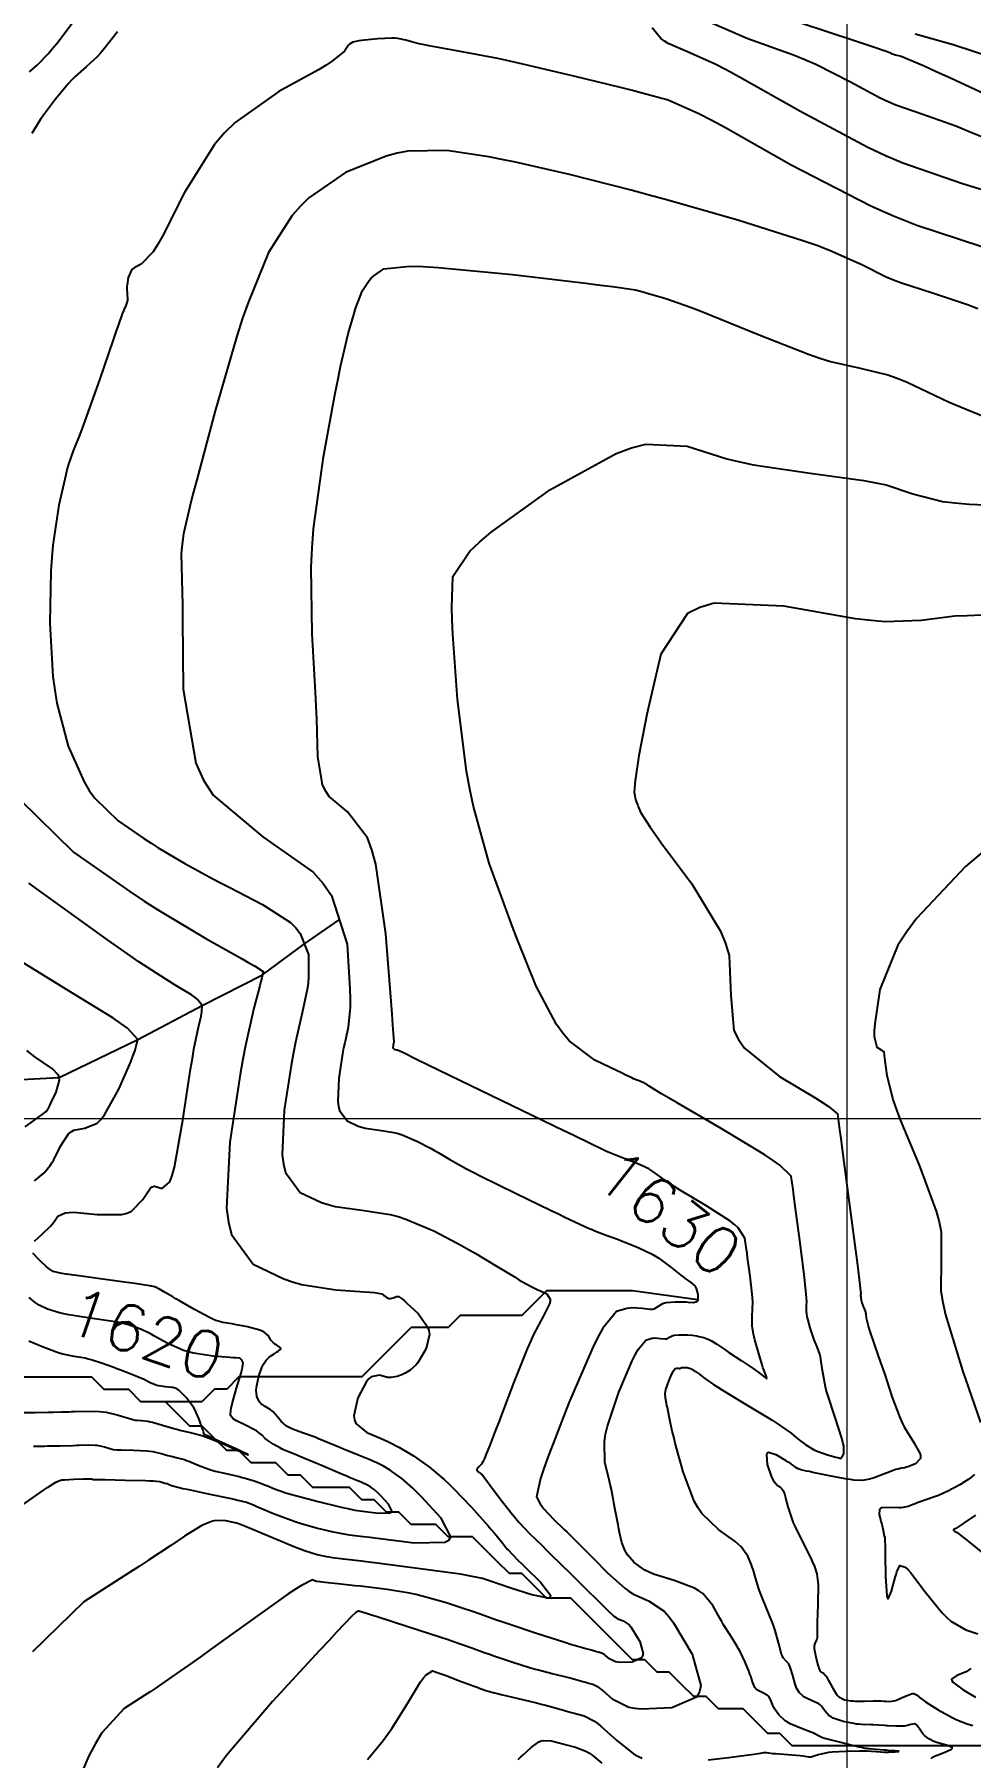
# Model space of a CAD drawing. Header units: metres. Extents: x 837117 to 838477, y 1189012 to 1191015.
# Drawn here: x 837610.4 to 837686.6, y 1190761.9 to 1190902 of the extents above; entities that cross this region are included whole.
import ezdxf

# ---------------------------------------------------------------- set-up
doc = ezdxf.new("R2010")
doc.units = ezdxf.units.M
doc.header["$LTSCALE"] = 0.3
doc.layers.add('COORD', color=7, linetype='Continuous', lineweight=20)
doc.layers.add('DRENAJE', color=5, linetype='Continuous', lineweight=25)
doc.layers.add('COTAS 10', color=1, linetype='Continuous')
doc.layers.add('COTAS INT', color=252, linetype='Continuous')
doc.styles.get("Standard").update_dxf_attribs({"font": 'simplex.shx'})

msp = doc.modelspace()

# ---------------------------------------------------------------- linework, layer by layer
at = {"layer": 'COORD'}
for p, q in [((837676.514, 1189013.872), (837676.514, 1191013.872)), ((837476.514, 1190813.872), (838476.514, 1190813.872))]:
    msp.add_line(p, q, dxfattribs=at)
at = {"layer": 'COTAS 10'}
for points, elevation in [([(837672.659, 1190902.944), (837677.292, 1190901.435), (837678.18, 1190901.141), (837678.897, 1190900.9), (837680.06, 1190900.479), (837680.103, 1190900.424), (837680.114, 1190900.415), (837680.124, 1190900.408), (837680.155, 1190900.402), (837680.287, 1190900.378), (837680.361, 1190900.359), (837680.45, 1190900.336), (837680.909, 1190900.207), (837682.771, 1190899.421), (837683.745, 1190898.983), (837684.919, 1190898.449), (837690.814, 1190895.723)], 1620), ([(837665.206, 1190761.755), (837666.909, 1190761.951), (837667.309, 1190762.001), (837667.677, 1190762.049), (837668.75, 1190762.204), (837669.47, 1190762.312), (837669.616, 1190762.33), (837669.739, 1190762.343), (837669.992, 1190762.346), (837670.316, 1190762.303), (837670.483, 1190762.286), (837670.684, 1190762.268), (837671.69, 1190762.186), (837672.7, 1190762.102), (837672.903, 1190762.083), (837673.072, 1190762.065), (837673.408, 1190762.013), (837673.597, 1190762.014), (837673.675, 1190762.03), (837673.763, 1190762.052), (837674.172, 1190762.186), (837674.806, 1190762.337), (837675.036, 1190762.371), (837675.29, 1190762.4), (837676.403, 1190762.475), (837677.556, 1190762.501), (837677.836, 1190762.499), (837678.098, 1190762.494), (837678.899, 1190762.445), (837679.55, 1190762.393), (837679.717, 1190762.387), (837679.878, 1190762.384), (837680.414, 1190762.403), (837680.716, 1190762.441), (837680.73, 1190762.451), (837680.713, 1190762.46), (837680.403, 1190762.488), (837679.861, 1190762.521), (837679.698, 1190762.533), (837679.53, 1190762.546), (837678.877, 1190762.604), (837678.32, 1190762.657), (837678.213, 1190762.667), (837678.126, 1190762.675), (837677.979, 1190762.687), (837677.683, 1190762.755), (837677.502, 1190762.797), (837677.277, 1190762.851), (837676.105, 1190763.129), (837674.926, 1190763.427), (837674.697, 1190763.493), (837674.51, 1190763.551), (837674.187, 1190763.7), (837673.945, 1190763.854), (837673.81, 1190763.915), (837673.644, 1190763.984), (837672.8, 1190764.302), (837671.888, 1190764.698), (837671.68, 1190764.816), (837671.491, 1190764.938), (837670.968, 1190765.41), (837670.631, 1190765.885), (837670.559, 1190766.009), (837670.495, 1190766.129), (837670.344, 1190766.533), (837670.174, 1190766.874), (837670.099, 1190766.953), (837670.013, 1190767.027), (837669.6, 1190767.237), (837669.185, 1190767.461), (837669.096, 1190767.542), (837669.019, 1190767.632), (837668.838, 1190768.027), (837668.68, 1190768.557), (837668.617, 1190768.732), (837668.547, 1190768.92), (837668.224, 1190769.702), (837667.813, 1190770.558), (837667.687, 1190770.793), (837667.555, 1190771.026), (837667.032, 1190771.861), (837666.475, 1190772.739), (837666.32, 1190773.001), (837666.166, 1190773.27), (837665.609, 1190774.306), (837664.785, 1190775.279), (837664.463, 1190775.507), (837664.1, 1190775.717), (837662.45, 1190776.33), (837660.785, 1190776.857), (837660.414, 1190777.012), (837660.081, 1190777.173), (837659.2, 1190777.789), (837658.664, 1190778.433), (837658.547, 1190778.61), (837658.445, 1190778.788), (837658.193, 1190779.428), (837658.011, 1190780.245), (837657.953, 1190780.533), (837657.891, 1190780.849), (837657.641, 1190782.217), (837657.351, 1190783.726), (837657.264, 1190784.132), (837657.175, 1190784.532), (837656.829, 1190785.932), (837656.779, 1190787.638), (837656.876, 1190788.231), (837657.021, 1190788.877), (837657.945, 1190791.645), (837659.038, 1190794.185), (837659.289, 1190794.687), (837659.517, 1190795.102), (837660.157, 1190795.873), (837660.639, 1190796.017), (837660.768, 1190796.036), (837660.895, 1190796.047), (837661.34, 1190796.011), (837661.716, 1190795.968), (837661.8, 1190795.973), (837661.876, 1190795.987), (837662.079, 1190796.1), (837662.289, 1190796.231), (837662.369, 1190796.256), (837662.459, 1190796.276), (837662.865, 1190796.307), (837663.31, 1190796.3), (837663.425, 1190796.295), (837663.536, 1190796.29), (837663.907, 1190796.264), (837664.265, 1190796.214), (837664.368, 1190796.195), (837664.472, 1190796.173), (837664.86, 1190796.071), (837665.264, 1190795.918), (837665.378, 1190795.863), (837665.493, 1190795.803), (837665.916, 1190795.543), (837666.481, 1190795.16), (837666.686, 1190795.023), (837666.912, 1190794.872), (837667.903, 1190794.215), (837668.87, 1190793.562), (837669.081, 1190793.414), (837669.267, 1190793.28), (837669.733, 1190792.912), (837669.948, 1190792.755), (837669.976, 1190792.753), (837669.99, 1190792.769), (837669.927, 1190792.978), (837669.738, 1190793.466), (837669.672, 1190793.657), (837669.602, 1190793.873), (837669.299, 1190794.856), (837669.018, 1190795.885), (837668.96, 1190796.13), (837668.911, 1190796.357), (837668.809, 1190797.033), (837668.785, 1190797.572), (837668.786, 1190797.714), (837668.791, 1190797.852), (837668.833, 1190798.323), (837668.839, 1190799.016), (837668.821, 1190799.295), (837668.795, 1190799.612), (837668.627, 1190801.068), (837668.427, 1190802.576), (837668.381, 1190802.925), (837668.338, 1190803.244), (837668.213, 1190804.148), (837667.666, 1190804.989), (837667.356, 1190805.268), (837666.978, 1190805.567), (837665.042, 1190806.814), (837663.019, 1190808.012), (837662.585, 1190808.28), (837662.206, 1190808.52), (837661.298, 1190809.161), (837660.727, 1190809.584), (837660.561, 1190809.688), (837660.392, 1190809.787), (837659.756, 1190810.094), (837659.114, 1190810.352), (837658.941, 1190810.42), (837658.771, 1190810.486), (837658.174, 1190810.71), (837657.623, 1190810.92), (837657.483, 1190810.977), (837657.347, 1190811.033), (837656.897, 1190811.232), (837655.34, 1190811.982), (837654.505, 1190812.385), (837653.673, 1190812.788), (837653.495, 1190812.873), (837648.391, 1190815.344), (837643.355, 1190817.785), (837642.388, 1190818.254), (837641.607, 1190818.634), (837640.329, 1190819.261), (837640.255, 1190819.305), (837640.233, 1190819.317), (837640.21, 1190819.33), (837640.121, 1190819.377), (837640.026, 1190819.417), (837640, 1190819.425), (837639.974, 1190819.432), (837639.88, 1190819.447), (837639.791, 1190819.459), (837639.769, 1190819.465), (837639.747, 1190819.472), (837639.675, 1190819.505), (837639.627, 1190819.571), (837639.62, 1190819.599), (837639.616, 1190819.631), (837639.623, 1190819.778), (837639.647, 1190819.933), (837639.654, 1190819.97), (837639.66, 1190820.003), (837639.683, 1190820.101), (837639.591, 1190821.497), (837639.526, 1190822.349), (837639.443, 1190823.404), (837638.999, 1190828.895), (837638.185, 1190834.556), (837637.869, 1190835.717), (837637.514, 1190836.702), (837635.901, 1190838.795), (837634.394, 1190840.055), (837634.105, 1190840.516), (837633.871, 1190841.025), (837633.488, 1190843.269), (837633.403, 1190846.36), (837633.356, 1190847.404), (837633.3, 1190848.529), (837633.013, 1190853.269), (837632.941, 1190858.682), (837633.02, 1190860.231), (837633.142, 1190861.802), (837633.938, 1190867.656), (837634.901, 1190872.838), (837635.127, 1190873.984), (837635.336, 1190875.006), (837635.944, 1190877.656), (837636.426, 1190879.31), (837636.555, 1190879.704), (837636.683, 1190880.07), (837637.127, 1190881.161), (837637.652, 1190881.986), (837637.83, 1190882.185), (837638.023, 1190882.371), (837638.839, 1190882.934), (837640.997, 1190883.154), (837642.036, 1190883.124), (837643.266, 1190883.053), (837649.305, 1190882.468), (837655.272, 1190881.763), (837656.457, 1190881.617), (837657.44, 1190881.493), (837659.305, 1190881.22), (837660.016, 1190881.033), (837660.271, 1190880.962), (837660.553, 1190880.882), (837661.781, 1190880.525), (837663.79, 1190879.822), (837664.564, 1190879.524), (837665.432, 1190879.181), (837669.352, 1190877.571), (837673.371, 1190876), (837674.301, 1190875.682), (837675.153, 1190875.415), (837677.571, 1190874.874), (837679.838, 1190874.323), (837680.595, 1190874.05), (837681.407, 1190873.724), (837684.808, 1190872.111), (837688.632, 1190870.528)], 1630), ([(837610.439, 1190808.816), (837610.59, 1190808.934), (837610.736, 1190809.051), (837611.23, 1190809.471), (837611.719, 1190810.056), (837611.863, 1190810.277), (837612.009, 1190810.524), (837612.567, 1190811.628), (837613.22, 1190812.626), (837613.426, 1190812.805), (837613.644, 1190812.942), (837614.525, 1190813.087), (837615.529, 1190813.497), (837615.825, 1190813.801), (837616.129, 1190814.187), (837617.292, 1190816.27), (837618.268, 1190818.483), (837618.453, 1190818.952), (837618.603, 1190819.359), (837618.839, 1190820.307), (837618.003, 1190821.224), (837617.476, 1190821.612), (837616.823, 1190822.057), (837613.396, 1190824.146), (837609.361, 1190826.637)], 1620), ([(837610.365, 1190787.245), (837611.019, 1190787.256), (837611.245, 1190787.261), (837611.491, 1190787.266), (837612.539, 1190787.292), (837613.6, 1190787.319), (837613.854, 1190787.326), (837614.09, 1190787.332), (837614.799, 1190787.353), (837615.368, 1190787.339), (837615.516, 1190787.324), (837615.66, 1190787.304), (837616.146, 1190787.193), (837616.831, 1190786.981), (837617.131, 1190786.957), (837617.293, 1190786.95), (837617.49, 1190786.943), (837618.486, 1190786.917), (837619.574, 1190786.862), (837619.829, 1190786.837), (837620.063, 1190786.807), (837620.742, 1190786.662), (837621.279, 1190786.503), (837621.425, 1190786.464), (837621.569, 1190786.427), (837622.078, 1190786.312), (837622.64, 1190786.16), (837622.817, 1190786.099), (837623.004, 1190786.031), (837623.757, 1190785.72), (837624.615, 1190785.388), (837624.869, 1190785.306), (837625.129, 1190785.229), (837626.126, 1190784.99), (837627.095, 1190784.775), (837627.338, 1190784.713), (837627.57, 1190784.652), (837628.314, 1190784.422), (837628.977, 1190784.181), (837629.157, 1190784.113), (837629.336, 1190784.043), (837629.969, 1190783.785), (837630.89, 1190783.468), (837631.249, 1190783.361), (837631.655, 1190783.246), (837633.497, 1190782.765), (837635.258, 1190782.33), (837635.612, 1190782.245), (837635.908, 1190782.176), (837636.495, 1190782.053), (837636.917, 1190782.003), (837637.109, 1190781.979), (837637.335, 1190781.951), (837638.421, 1190781.814), (837639.334, 1190781.826), (837639.451, 1190781.892), (837639.509, 1190781.985), (837639.224, 1190782.547), (837638.637, 1190783.177), (837638.504, 1190783.312), (837638.384, 1190783.432), (837638.056, 1190783.724), (837637.824, 1190783.89), (837637.764, 1190783.93), (837637.706, 1190783.968), (837637.511, 1190784.082), (837637.291, 1190784.19), (837637.216, 1190784.224), (837637.135, 1190784.259), (837636.794, 1190784.401), (837636.123, 1190784.68), (837635.834, 1190784.802), (837635.5, 1190784.944), (837633.921, 1190785.617), (837632.348, 1190786.284), (837632.018, 1190786.421), (837631.733, 1190786.538), (837631.086, 1190786.789), (837630.693, 1190786.952), (837630.569, 1190787.013), (837630.439, 1190787.082), (837629.913, 1190787.388), (837629.42, 1190787.717), (837629.31, 1190787.8), (837629.212, 1190787.879), (837628.955, 1190788.136), (837628.636, 1190788.402), (837628.499, 1190788.487), (837628.34, 1190788.577), (837627.591, 1190788.945), (837626.866, 1190789.312), (837626.722, 1190789.402), (837626.604, 1190789.486), (837626.381, 1190789.748), (837626.42, 1190790.226), (837626.467, 1190790.446), (837626.528, 1190790.705), (837626.88, 1190791.96), (837627.235, 1190793.193), (837627.299, 1190793.439), (837627.348, 1190793.643), (837627.403, 1190794.033), (837627.354, 1190794.143), (837627.339, 1190794.171), (837627.322, 1190794.198), (837627.256, 1190794.283), (837627.195, 1190794.347), (837627.182, 1190794.359), (837627.17, 1190794.37), (837627.144, 1190794.39), (837626.801, 1190794.42), (837626.59, 1190794.436), (837626.33, 1190794.457), (837624.97, 1190794.561), (837623.371, 1190794.802), (837622.959, 1190794.909), (837622.56, 1190795.034), (837621.232, 1190795.628), (837620.158, 1190796.226), (837619.92, 1190796.354), (837619.708, 1190796.464), (837619.153, 1190796.723), (837618.754, 1190796.875), (837618.638, 1190796.918), (837618.521, 1190796.961), (837618.082, 1190797.12), (837617.33, 1190797.301), (837617.015, 1190797.358), (837616.654, 1190797.419), (837614.966, 1190797.663), (837613.223, 1190797.936), (837612.828, 1190798.014), (837612.47, 1190798.094), (837611.491, 1190798.391), (837610.818, 1190798.723), (837610.652, 1190798.824), (837610.496, 1190798.929), (837610.005, 1190799.343)], 1620), ([(837637.53, 1190761.779), (837638.806, 1190763.327), (837639.157, 1190763.811), (837639.507, 1190764.319), (837640.763, 1190766.351), (837641.836, 1190768.089), (837642.071, 1190768.411), (837642.279, 1190768.663), (837642.806, 1190769.001), (837643.359, 1190768.808), (837643.583, 1190768.726), (837643.837, 1190768.632), (837645.013, 1190768.19), (837646.191, 1190767.747), (837646.447, 1190767.652), (837646.673, 1190767.57), (837647.235, 1190767.371), (837647.845, 1190767.203), (837648.101, 1190767.138), (837648.394, 1190767.066), (837649.767, 1190766.743), (837651.261, 1190766.388), (837651.631, 1190766.295), (837651.981, 1190766.205), (837653.087, 1190765.9), (837653.999, 1190765.639), (837654.226, 1190765.576), (837654.443, 1190765.517), (837655.137, 1190765.337), (837655.92, 1190764.939), (837656.194, 1190764.742), (837656.492, 1190764.508), (837657.772, 1190763.349), (837659.148, 1190762.245), (837659.505, 1190762.046), (837659.853, 1190761.893)], 1630)]:
    msp.add_lwpolyline(points, dxfattribs=dict(at, elevation=elevation))
at = {"layer": 'COTAS INT'}
for points, elevation in [([(837610.048, 1190898.951), (837610.695, 1190899.527), (837611.557, 1190900.409), (837611.885, 1190900.802), (837612.252, 1190901.259), (837613.901, 1190903.448)], 1622), ([(837690.231, 1190888.526), (837685.891, 1190889.844), (837681.059, 1190891.522), (837679.644, 1190892.129), (837678.195, 1190892.799), (837672.684, 1190895.735), (837667.766, 1190898.522), (837666.691, 1190899.098), (837665.74, 1190899.589), (837663.34, 1190900.656), (837661.962, 1190901.254), (837661.655, 1190901.449), (837661.38, 1190901.657), (837660.656, 1190902.517)], 1624), ([(837664.958, 1190903.168), (837668.44, 1190901.657), (837672.162, 1190900.326), (837673.089, 1190899.945), (837673.971, 1190899.56), (837676.783, 1190898.124), (837679.206, 1190896.833), (837679.843, 1190896.539), (837680.466, 1190896.271), (837682.591, 1190895.533), (837685.359, 1190894.554), (837686.386, 1190894.135), (837687.527, 1190893.651)], 1622), ([(837617.189, 1190902.195), (837616.091, 1190900.789), (837615.81, 1190900.467), (837615.539, 1190900.173), (837614.642, 1190899.352), (837613.755, 1190898.564), (837613.49, 1190898.292), (837613.217, 1190897.995), (837612.159, 1190896.726), (837611.187, 1190895.433), (837610.967, 1190895.121), (837610.77, 1190894.828), (837610.236, 1190893.939)], 1624), ([(837689.191, 1190884.154), (837682.172, 1190886.469), (837680.292, 1190887.226), (837678.439, 1190888.033), (837671.977, 1190891.368), (837666.621, 1190894.404), (837665.466, 1190895.022), (837664.452, 1190895.544), (837661.977, 1190896.629), (837659.857, 1190897.21), (837659.069, 1190897.415), (837658.192, 1190897.639), (837654.298, 1190898.606), (837650.144, 1190899.581), (837649.104, 1190899.809), (837648.112, 1190900.02), (837644.928, 1190900.63), (837642.521, 1190901.066), (837642.02, 1190901.167), (837641.59, 1190901.259), (837640.63, 1190901.516), (837639.981, 1190901.654), (837639.747, 1190901.671), (837639.488, 1190901.678), (837638.357, 1190901.624), (837637.265, 1190901.514), (837637.032, 1190901.485), (837636.828, 1190901.457), (837636.341, 1190901.363), (837636.058, 1190901.196), (837635.983, 1190901.122), (837635.909, 1190901.036), (837635.652, 1190900.625), (837634.683, 1190899.826), (837634.16, 1190899.495), (837633.526, 1190899.116), (837630.315, 1190897.353), (837626.747, 1190894.831), (837625.888, 1190893.974), (837625.084, 1190893.048), (837622.647, 1190889.132), (837620.845, 1190885.582), (837620.442, 1190884.887), (837620.08, 1190884.318), (837619.119, 1190883.302), (837618.538, 1190883.015), (837618.415, 1190882.905), (837618.309, 1190882.782), (837618.063, 1190882.225), (837617.967, 1190881.626), (837617.954, 1190881.476), (837617.948, 1190881.332), (837617.976, 1190880.869), (837618.002, 1190880.472), (837617.995, 1190880.37), (837617.98, 1190880.271), (837617.873, 1190879.944), (837617.738, 1190879.658), (837617.705, 1190879.586), (837617.675, 1190879.516), (837617.585, 1190879.289), (837617.253, 1190878.338), (837617.07, 1190877.812), (837616.848, 1190877.172), (837615.717, 1190873.911), (837614.545, 1190870.589), (837614.297, 1190869.91), (837614.082, 1190869.335), (837613.582, 1190868.132), (837613.233, 1190867.139), (837613.113, 1190866.698), (837612.983, 1190866.185), (837612.432, 1190863.732), (837611.943, 1190860.482), (837611.853, 1190859.466), (837611.783, 1190858.4), (837611.692, 1190854.13), (837611.941, 1190849.8), (837612.085, 1190848.696), (837612.261, 1190847.632), (837613.17, 1190844.13), (837614.476, 1190841.234), (837614.903, 1190840.551), (837615.359, 1190839.92), (837617.243, 1190838.074), (837619.332, 1190836.625), (837619.918, 1190836.245), (837620.506, 1190835.874), (837622.655, 1190834.612), (837624.944, 1190833.37), (837625.62, 1190833.012), (837626.315, 1190832.648), (837628.978, 1190831.282), (837631.246, 1190829.802), (837631.691, 1190829.366), (837632.057, 1190828.919), (837632.719, 1190827.209), (837632.732, 1190825.396), (837632.688, 1190824.884), (837632.623, 1190824.368), (837632.219, 1190822.465), (837631.667, 1190820.078), (837631.51, 1190819.256), (837631.349, 1190818.363), (837630.753, 1190814.557), (837630.578, 1190810.938), (837630.684, 1190810.163), (837630.857, 1190809.487), (837632.039, 1190807.865), (837633.793, 1190807.049), (837634.326, 1190806.881), (837634.88, 1190806.737), (837637.053, 1190806.427), (837639.363, 1190806.075), (837640.004, 1190805.906), (837640.645, 1190805.705), (837642.963, 1190804.721), (837645.159, 1190803.56), (837645.722, 1190803.248), (837646.267, 1190802.94), (837648.074, 1190801.863), (837649.519, 1190800.973), (837649.836, 1190800.783), (837650.117, 1190800.618), (837650.829, 1190800.227), (837651.313, 1190799.994), (837651.45, 1190799.929), (837651.589, 1190799.863), (837652.1, 1190799.621), (837652.375, 1190799.201), (837652.364, 1190799.022), (837652.317, 1190798.816), (837651.833, 1190797.846), (837651.02, 1190796.322), (837650.765, 1190795.765), (837650.498, 1190795.151), (837649.422, 1190792.45), (837648.414, 1190789.79), (837648.189, 1190789.202), (837647.988, 1190788.678), (837647.456, 1190787.322), (837647.141, 1190786.545), (837647.077, 1190786.387), (837647.023, 1190786.252), (837646.908, 1190785.971), (837646.825, 1190785.837), (837646.79, 1190785.796), (837646.751, 1190785.753), (837646.566, 1190785.584), (837646.426, 1190785.412), (837646.416, 1190785.367), (837646.417, 1190785.324), (837646.522, 1190785.178), (837646.685, 1190785.05), (837646.724, 1190785.017), (837646.759, 1190784.987), (837646.861, 1190784.887), (837647.132, 1190784.539), (837647.274, 1190784.352), (837647.445, 1190784.125), (837648.304, 1190782.976), (837649.308, 1190781.688), (837649.571, 1190781.373), (837649.827, 1190781.077), (837650.696, 1190780.157), (837651.712, 1190779.166), (837652.06, 1190778.825), (837652.438, 1190778.454), (837654.046, 1190776.874), (837655.597, 1190775.343), (837655.939, 1190775.003), (837656.244, 1190774.7), (837657.028, 1190773.91), (837657.55, 1190773.443), (837657.689, 1190773.343), (837657.825, 1190773.257), (837658.298, 1190773.054), (837658.784, 1190772.726), (837658.929, 1190772.561), (837659.079, 1190772.364), (837659.657, 1190771.386), (837659.931, 1190770.405), (837659.888, 1190770.207), (837659.794, 1190770.04), (837659.028, 1190769.703), (837658.075, 1190769.663), (837657.864, 1190769.685), (837657.675, 1190769.72), (837657.184, 1190769.963), (837656.879, 1190770.239), (837656.808, 1190770.295), (837656.743, 1190770.342), (837656.556, 1190770.436), (837656.391, 1190770.479), (837656.34, 1190770.493), (837656.285, 1190770.508), (837656.068, 1190770.571), (837655.805, 1190770.643), (837655.722, 1190770.665), (837655.634, 1190770.687), (837655.278, 1190770.771), (837654.429, 1190771.019), (837654.03, 1190771.144), (837653.56, 1190771.294), (837651.269, 1190772.036), (837648.938, 1190772.806), (837648.441, 1190772.973), (837648.009, 1190773.119), (837646.989, 1190773.478), (837646.141, 1190773.778), (837645.818, 1190773.887), (837645.457, 1190774.007), (837643.836, 1190774.534), (837641.973, 1190775.062), (837641.46, 1190775.183), (837640.948, 1190775.293), (837639.108, 1190775.597), (837637.38, 1190775.811), (837636.939, 1190775.864), (837636.513, 1190775.914), (837635.111, 1190776.07), (837634.056, 1190776.183), (837633.85, 1190776.206), (837633.682, 1190776.225), (837633.383, 1190776.263), (837633.297, 1190776.292), (837633.263, 1190776.305), (837633.224, 1190776.32), (837633.046, 1190776.394), (837632.146, 1190775.937), (837631.653, 1190775.617), (837631.054, 1190775.214), (837628.007, 1190773.062), (837624.754, 1190770.72), (837624.024, 1190770.198), (837623.368, 1190769.729), (837621.618, 1190768.492), (837620.253, 1190767.564), (837619.84, 1190767.291), (837619.413, 1190767.01), (837617.743, 1190765.94), (837615.92, 1190763.948), (837615.396, 1190763.087), (837614.863, 1190762.092), (837612.868, 1190757.382)], 1626), ([(837682.038, 1190902.031), (837682.545, 1190901.898), (837685.137, 1190901.171), (837688.527, 1190900.048)], 1618), ([(837687.136, 1190879.681), (837686.304, 1190880.011), (837683.463, 1190880.956), (837680.931, 1190881.763), (837680.293, 1190882.007), (837679.682, 1190882.26), (837677.708, 1190883.248), (837675.082, 1190884.438), (837674.062, 1190884.819), (837672.914, 1190885.221), (837667.708, 1190886.858), (837661.927, 1190888.516), (837660.416, 1190888.932), (837658.945, 1190889.33), (837653.957, 1190890.608), (837649.545, 1190891.609), (837648.436, 1190891.831), (837647.376, 1190892.029), (837643.957, 1190892.544), (837640.812, 1190892.489), (837639.925, 1190892.327), (837639.031, 1190892.101), (837635.743, 1190890.758), (837632.752, 1190888.692), (837632.045, 1190888.011), (837631.39, 1190887.282), (837629.464, 1190884.257), (837627.836, 1190880.258), (837627.37, 1190878.916), (837626.896, 1190877.472), (837625.128, 1190871.406), (837623.631, 1190865.778), (837623.328, 1190864.609), (837623.074, 1190863.61), (837622.56, 1190861.406), (837622.414, 1190860.331), (837622.391, 1190860.042), (837622.377, 1190859.758), (837622.39, 1190858.764), (837622.453, 1190856.641), (837622.47, 1190855.646), (837622.486, 1190854.473), (837622.544, 1190848.764), (837623.57, 1190842.749), (837624.197, 1190841.383), (837624.973, 1190840.148), (837629.013, 1190836.769), (837633.111, 1190833.893), (837633.923, 1190832.974), (837634.596, 1190832.003), (837635.859, 1190828.052), (837636.087, 1190824.4), (837636.107, 1190823.617), (837636.107, 1190822.932), (837635.951, 1190821.283), (837635.664, 1190820.041), (837635.582, 1190819.613), (837635.498, 1190819.148), (837635.188, 1190817.168), (837635.097, 1190815.284), (837635.152, 1190814.881), (837635.242, 1190814.529), (837635.857, 1190813.685), (837636.77, 1190813.261), (837637.047, 1190813.173), (837637.336, 1190813.098), (837638.466, 1190812.937), (837639.669, 1190812.754), (837640.002, 1190812.666), (837640.336, 1190812.561), (837641.542, 1190812.049), (837642.684, 1190811.445), (837642.978, 1190811.282), (837643.261, 1190811.122), (837644.201, 1190810.562), (837645.563, 1190809.803), (837646.112, 1190809.519), (837646.736, 1190809.201), (837649.61, 1190807.786), (837652.449, 1190806.412), (837653.051, 1190806.122), (837653.574, 1190805.871), (837654.794, 1190805.288), (837655.548, 1190804.954), (837655.776, 1190804.859), (837656.012, 1190804.764), (837656.935, 1190804.412), (837657.937, 1190804.035), (837658.223, 1190803.925), (837658.513, 1190803.811), (837659.591, 1190803.377), (837660.658, 1190802.862), (837660.941, 1190802.697), (837661.219, 1190802.523), (837662.177, 1190801.812), (837662.991, 1190801.149), (837663.177, 1190801.004), (837663.347, 1190800.877), (837663.82, 1190800.556), (837664.128, 1190800.279), (837664.193, 1190800.178), (837664.25, 1190800.066), (837664.384, 1190799.578), (837664.378, 1190799.138), (837664.346, 1190799.057), (837664.302, 1190798.993), (837664.032, 1190798.911), (837663.586, 1190798.938), (837663.429, 1190798.944), (837663.259, 1190798.948), (837662.528, 1190798.957), (837661.815, 1190798.902), (837661.657, 1190798.867), (837661.515, 1190798.823), (837661.146, 1190798.593), (837660.79, 1190798.394), (837660.657, 1190798.37), (837660.508, 1190798.36), (837659.847, 1190798.436), (837659.066, 1190798.499), (837658.843, 1190798.48), (837658.616, 1190798.446), (837657.768, 1190798.194), (837656.644, 1190796.839), (837656.242, 1190796.11), (837655.801, 1190795.227), (837653.881, 1190790.762), (837652.157, 1190786.268), (837651.839, 1190785.367), (837651.591, 1190784.616), (837651.273, 1190783.142), (837651.565, 1190782.559), (837651.702, 1190782.369), (837651.863, 1190782.167), (837652.648, 1190781.332), (837653.517, 1190780.487), (837653.731, 1190780.278), (837653.934, 1190780.08), (837654.571, 1190779.455), (837655.297, 1190778.729), (837655.556, 1190778.467), (837655.84, 1190778.179), (837657.074, 1190776.917), (837658.43, 1190775.703), (837658.791, 1190775.445), (837659.146, 1190775.221), (837660.374, 1190774.692), (837661.638, 1190773.84), (837662.015, 1190773.411), (837662.404, 1190772.9), (837663.909, 1190770.356), (837664.62, 1190767.806), (837664.51, 1190767.29), (837664.266, 1190766.857), (837662.273, 1190765.979), (837659.796, 1190765.877), (837659.246, 1190765.932), (837658.756, 1190766.023), (837657.478, 1190766.656), (837656.685, 1190767.374), (837656.501, 1190767.519), (837656.331, 1190767.64), (837655.847, 1190767.887), (837655.417, 1190767.998), (837655.283, 1190768.034), (837655.142, 1190768.074), (837654.578, 1190768.235), (837653.893, 1190768.424), (837653.676, 1190768.48), (837653.447, 1190768.537), (837652.523, 1190768.757), (837651.412, 1190769.043), (837651.065, 1190769.141), (837650.702, 1190769.248), (837649.252, 1190769.704), (837647.805, 1190770.188), (837647.444, 1190770.313), (837647.1, 1190770.433), (837646.001, 1190770.834), (837644.603, 1190771.329), (837644.07, 1190771.509), (837643.475, 1190771.707), (837640.801, 1190772.576), (837638.313, 1190773.372), (837637.835, 1190773.525), (837637.449, 1190773.648), (837636.816, 1190773.845), (837636.781, 1190773.849), (837636.772, 1190773.85), (837636.764, 1190773.851), (837636.734, 1190773.855), (837636.64, 1190773.79), (837636.591, 1190773.748), (837636.531, 1190773.696), (837636.233, 1190773.422), (837635.024, 1190772.152), (837634.39, 1190771.471), (837633.626, 1190770.649), (837629.788, 1190766.493), (837626.04, 1190762.092), (837625.334, 1190761.115)], 1628), ([(837683.344, 1190761.878), (837683.469, 1190761.964), (837683.621, 1190762.049), (837684.396, 1190762.351), (837685.005, 1190762.625), (837685.053, 1190762.693), (837685.048, 1190762.758), (837684.597, 1190762.963), (837683.892, 1190763.15), (837683.729, 1190763.203), (837683.579, 1190763.257), (837683.151, 1190763.457), (837682.831, 1190763.707), (837682.75, 1190763.793), (837682.671, 1190763.886), (837682.412, 1190764.281), (837682.156, 1190764.605), (837682.079, 1190764.653), (837682, 1190764.683), (837681.691, 1190764.644), (837681.305, 1190764.524), (837681.176, 1190764.503), (837681.039, 1190764.489), (837680.465, 1190764.483), (837679.866, 1190764.517), (837679.713, 1190764.527), (837679.565, 1190764.538), (837679.075, 1190764.579), (837678.628, 1190764.611), (837678.506, 1190764.615), (837678.386, 1190764.618), (837677.959, 1190764.613), (837677.433, 1190764.645), (837677.25, 1190764.67), (837677.051, 1190764.703), (837676.199, 1190764.884), (837675.388, 1190765.153), (837675.215, 1190765.241), (837675.065, 1190765.337), (837674.71, 1190765.733), (837674.426, 1190766.126), (837674.32, 1190766.219), (837674.204, 1190766.306), (837673.685, 1190766.562), (837673.162, 1190766.788), (837673.043, 1190766.856), (837672.935, 1190766.926), (837672.636, 1190767.197), (837672.414, 1190767.588), (837672.354, 1190767.734), (837672.296, 1190767.896), (837672.091, 1190768.619), (837671.887, 1190769.301), (837671.829, 1190769.438), (837671.77, 1190769.552), (837671.551, 1190769.777), (837671.323, 1190770.042), (837671.259, 1190770.181), (837671.194, 1190770.35), (837670.954, 1190771.198), (837670.653, 1190772.273), (837670.549, 1190772.584), (837670.437, 1190772.901), (837669.958, 1190774.094), (837669.495, 1190775.22), (837669.392, 1190775.494), (837669.3, 1190775.751), (837669.061, 1190776.546), (837668.866, 1190777.236), (837668.801, 1190777.427), (837668.732, 1190777.619), (837668.446, 1190778.311), (837667.892, 1190779.061), (837667.655, 1190779.289), (837667.38, 1190779.526), (837666.085, 1190780.452), (837664.706, 1190781.772), (837664.379, 1190782.256), (837664.075, 1190782.792), (837663.175, 1190785.157), (837662.547, 1190787.491), (837662.415, 1190788.008), (837662.301, 1190788.468), (837662.038, 1190789.663), (837661.903, 1190790.394), (837661.87, 1190790.561), (837661.838, 1190790.714), (837661.739, 1190791.142), (837661.727, 1190791.556), (837661.75, 1190791.7), (837661.785, 1190791.856), (837662.009, 1190792.528), (837662.274, 1190793.143), (837662.335, 1190793.265), (837662.391, 1190793.366), (837662.546, 1190793.553), (837662.662, 1190793.587), (837662.694, 1190793.592), (837662.725, 1190793.595), (837662.832, 1190793.586), (837662.924, 1190793.575), (837662.944, 1190793.577), (837662.962, 1190793.58), (837663.012, 1190793.608), (837663.062, 1190793.639), (837663.082, 1190793.645), (837663.104, 1190793.65), (837663.202, 1190793.658), (837663.31, 1190793.656), (837663.338, 1190793.655), (837663.365, 1190793.654), (837663.455, 1190793.647), (837663.542, 1190793.635), (837663.566, 1190793.631), (837663.592, 1190793.625), (837663.686, 1190793.6), (837663.784, 1190793.563), (837663.811, 1190793.55), (837663.839, 1190793.536), (837663.942, 1190793.472), (837664.079, 1190793.38), (837664.128, 1190793.346), (837664.183, 1190793.31), (837664.424, 1190793.151), (837664.683, 1190792.97), (837664.749, 1190792.92), (837664.813, 1190792.87), (837665.027, 1190792.69), (837665.663, 1190792.258), (837665.993, 1190792.05), (837666.39, 1190791.804), (837668.382, 1190790.593), (837670.41, 1190789.352), (837670.829, 1190789.086), (837671.187, 1190788.855), (837671.968, 1190788.301), (837672.382, 1190787.954), (837672.509, 1190787.853), (837672.64, 1190787.75), (837673.161, 1190787.36), (837673.77, 1190786.989), (837673.958, 1190786.898), (837674.154, 1190786.812), (837674.932, 1190786.543), (837675.605, 1190786.355), (837675.734, 1190786.319), (837675.839, 1190786.291), (837676.013, 1190786.249), (837676.057, 1190786.311), (837676.08, 1190786.349), (837676.108, 1190786.395), (837676.245, 1190786.635), (837676.239, 1190787.267), (837676.176, 1190787.56), (837676.086, 1190787.905), (837675.541, 1190789.577), (837674.946, 1190791.385), (837674.825, 1190791.815), (837674.723, 1190792.214), (837674.51, 1190793.402), (837674.39, 1190794.298), (837674.346, 1190794.514), (837674.298, 1190794.716), (837674.085, 1190795.33), (837673.849, 1190795.885), (837673.786, 1190796.051), (837673.725, 1190796.222), (837673.512, 1190796.881), (837673.341, 1190797.505), (837673.307, 1190797.653), (837673.277, 1190797.791), (837673.215, 1190798.201), (837673.201, 1190798.528), (837673.201, 1190798.614), (837673.204, 1190798.698), (837673.229, 1190798.983), (837673.167, 1190799.911), (837673.114, 1190800.4), (837673.045, 1190800.99), (837672.669, 1190803.958), (837672.272, 1190806.968), (837672.191, 1190807.584), (837672.121, 1190808.106), (837671.973, 1190809.205), (837671.056, 1190810.092), (837670.502, 1190810.48), (837669.818, 1190810.93), (837666.265, 1190813.071), (837662.69, 1190815.146), (837661.993, 1190815.555), (837661.422, 1190815.892), (837660.418, 1190816.509), (837660.234, 1190816.646), (837660.181, 1190816.679), (837660.126, 1190816.711), (837659.921, 1190816.81), (837659.715, 1190816.893), (837659.659, 1190816.915), (837659.604, 1190816.936), (837659.412, 1190817.008), (837659.235, 1190817.076), (837659.189, 1190817.094), (837659.146, 1190817.112), (837659.001, 1190817.176), (837658.459, 1190817.437), (837658.164, 1190817.58), (837657.807, 1190817.752), (837655.997, 1190818.629), (837653.917, 1190820.204), (837653.389, 1190820.818), (837652.882, 1190821.509), (837651.227, 1190824.645), (837649.72, 1190828.391), (837649.306, 1190829.467), (837648.894, 1190830.56), (837647.419, 1190834.645), (837646.132, 1190839.234), (837645.839, 1190840.644), (837645.573, 1190842.115), (837644.842, 1190847.932), (837644.448, 1190853.245), (837644.395, 1190854.398), (837644.367, 1190855.414), (837644.469, 1190857.932), (837645.845, 1190860.001), (837646.62, 1190860.733), (837647.565, 1190861.534), (837652.402, 1190865), (837657.727, 1190867.923), (837658.981, 1190868.381), (837660.139, 1190868.686), (837663.522, 1190868.522), (837666.734, 1190867.482), (837667.783, 1190867.236), (837668.902, 1190867.007), (837673.522, 1190866.331), (837677.886, 1190865.735), (837678.843, 1190865.556), (837679.691, 1190865.372), (837681.849, 1190864.658), (837684.264, 1190864.037), (837685.274, 1190863.911), (837686.432, 1190863.805), (837691.849, 1190863.588)], 1632), ([(837687.43, 1190854.776), (837686.288, 1190854.745), (837685.262, 1190854.694), (837682.525, 1190854.35), (837679.61, 1190854.242), (837678.472, 1190854.341), (837677.189, 1190854.495), (837671.361, 1190855.514), (837665.712, 1190855.756), (837664.542, 1190855.42), (837663.543, 1190854.91), (837661.361, 1190851.612), (837660.44, 1190847.651), (837660.237, 1190846.723), (837660.056, 1190845.867), (837659.586, 1190843.387), (837659.332, 1190841.711), (837659.286, 1190841.364), (837659.25, 1190841.066), (837659.21, 1190840.414), (837659.248, 1190840.11), (837659.262, 1190840.034), (837659.277, 1190839.96), (837659.344, 1190839.721), (837659.448, 1190839.442), (837659.487, 1190839.344), (837659.53, 1190839.237), (837659.721, 1190838.773), (837660.493, 1190837.559), (837660.902, 1190836.98), (837661.397, 1190836.295), (837663.889, 1190832.941), (837666.227, 1190829.093), (837666.624, 1190828.096), (837666.913, 1190827.13), (837667.052, 1190823.889), (837667.312, 1190821.025), (837667.677, 1190820.296), (837668.169, 1190819.595), (837671.006, 1190817.295), (837673.961, 1190815.54), (837674.528, 1190815.184), (837674.986, 1190814.883), (837675.733, 1190814.261), (837675.905, 1190812.968), (837676, 1190812.244), (837676.117, 1190811.361), (837676.711, 1190806.849), (837677.295, 1190802.369), (837677.406, 1190801.506), (837677.494, 1190800.806), (837677.626, 1190799.643), (837677.617, 1190799.543), (837677.616, 1190799.514), (837677.616, 1190799.484), (837677.621, 1190799.369), (837677.643, 1190799.226), (837677.653, 1190799.177), (837677.665, 1190799.125), (837677.725, 1190798.906), (837677.8, 1190798.675), (837677.821, 1190798.615), (837677.843, 1190798.557), (837677.926, 1190798.362), (837678, 1190798.147), (837678.017, 1190798.076), (837678.033, 1190798.001), (837678.075, 1190797.686), (837678.198, 1190797.135), (837678.264, 1190796.91), (837678.344, 1190796.654), (837678.751, 1190795.466), (837679.269, 1190793.979), (837679.42, 1190793.534), (837679.573, 1190793.074), (837680.155, 1190791.291), (837680.796, 1190789.573), (837680.988, 1190789.153), (837681.185, 1190788.759), (837681.951, 1190787.538), (837682.459, 1190786.627), (837682.494, 1190786.428), (837682.484, 1190786.253), (837682.067, 1190785.81), (837681.46, 1190785.579), (837681.33, 1190785.536), (837681.216, 1190785.502), (837680.943, 1190785.456), (837680.629, 1190785.394), (837680.49, 1190785.35), (837680.329, 1190785.294), (837679.559, 1190784.995), (837678.728, 1190784.685), (837678.528, 1190784.623), (837678.342, 1190784.571), (837677.777, 1190784.466), (837677.072, 1190784.501), (837676.797, 1190784.536), (837676.487, 1190784.582), (837675.077, 1190784.843), (837673.724, 1190785.122), (837673.45, 1190785.18), (837673.218, 1190785.23), (837672.744, 1190785.339), (837672.567, 1190785.399), (837672.523, 1190785.418), (837672.481, 1190785.438), (837672.349, 1190785.517), (837672.239, 1190785.6), (837672.21, 1190785.622), (837672.184, 1190785.644), (837672.096, 1190785.718), (837671.849, 1190785.884), (837671.722, 1190785.964), (837671.57, 1190786.058), (837670.808, 1190786.521), (837670.124, 1190786.746), (837670.02, 1190786.691), (837669.954, 1190786.585), (837670.026, 1190785.775), (837670.343, 1190784.815), (837670.432, 1190784.614), (837670.521, 1190784.441), (837670.845, 1190784.049), (837671.12, 1190783.852), (837671.179, 1190783.802), (837671.229, 1190783.753), (837671.347, 1190783.594), (837671.441, 1190783.307), (837671.477, 1190783.179), (837671.517, 1190783.029), (837671.697, 1190782.312), (837672.014, 1190781.338), (837672.141, 1190781.026), (837672.284, 1190780.697), (837672.942, 1190779.358), (837673.581, 1190778.09), (837673.712, 1190777.805), (837673.824, 1190777.55), (837674.063, 1190776.87), (837674.142, 1190776.223), (837674.152, 1190775.989), (837674.158, 1190775.731), (837674.138, 1190774.6), (837674.099, 1190773.446), (837674.093, 1190773.174), (837674.089, 1190772.921), (837674.089, 1190772.178), (837674.071, 1190771.668), (837674.055, 1190771.564), (837674.033, 1190771.474), (837673.917, 1190771.282), (837673.836, 1190771.05), (837673.838, 1190770.935), (837673.849, 1190770.798), (837673.978, 1190770.121), (837674.148, 1190769.448), (837674.185, 1190769.313), (837674.218, 1190769.201), (837674.303, 1190768.983), (837674.379, 1190768.914), (837674.406, 1190768.896), (837674.437, 1190768.879), (837674.569, 1190768.822), (837674.763, 1190768.627), (837674.831, 1190768.523), (837674.907, 1190768.398), (837675.233, 1190767.766), (837675.619, 1190767.122), (837675.733, 1190766.99), (837675.849, 1190766.878), (837676.293, 1190766.638), (837676.826, 1190766.556), (837676.999, 1190766.543), (837677.182, 1190766.535), (837677.938, 1190766.539), (837678.646, 1190766.561), (837678.8, 1190766.563), (837678.936, 1190766.564), (837679.274, 1190766.554), (837679.511, 1190766.534), (837679.582, 1190766.529), (837679.656, 1190766.524), (837679.946, 1190766.507), (837680.322, 1190766.558), (837680.451, 1190766.595), (837680.59, 1190766.642), (837681.184, 1190766.896), (837681.738, 1190767.115), (837681.853, 1190767.14), (837681.951, 1190767.149), (837682.166, 1190767.055), (837682.499, 1190766.748), (837682.672, 1190766.624), (837682.88, 1190766.483), (837683.92, 1190765.831), (837685.051, 1190765.192), (837685.316, 1190765.058), (837685.56, 1190764.944), (837686.265, 1190764.689), (837686.739, 1190764.554)], 1634), ([(837609.253, 1190839.815), (837613.616, 1190835.539), (837618.184, 1190832.334), (837619.369, 1190831.549), (837620.52, 1190830.807), (837624.387, 1190828.499), (837627.318, 1190826.859), (837627.878, 1190826.539), (837628.329, 1190826.277), (837629.05, 1190825.815), (837628.936, 1190825.311), (837628.86, 1190825.023), (837628.766, 1190824.669), (837628.267, 1190822.855), (837627.589, 1190819.822), (837627.382, 1190818.7), (837627.167, 1190817.457), (837626.318, 1190811.947), (837626.059, 1190806.591), (837626.216, 1190805.445), (837626.472, 1190804.444), (837628.221, 1190802.045), (837630.709, 1190800.845), (837631.43, 1190800.6), (837632.166, 1190800.393), (837634.942, 1190799.961), (837637.263, 1190799.799), (837637.712, 1190799.762), (837638.077, 1190799.728), (837638.697, 1190799.634), (837638.794, 1190799.547), (837638.83, 1190799.518), (837638.87, 1190799.486), (837639.048, 1190799.354), (837639.256, 1190799.257), (837639.316, 1190799.249), (837639.377, 1190799.248), (837639.604, 1190799.309), (837639.815, 1190799.394), (837639.865, 1190799.408), (837639.912, 1190799.417), (837640.052, 1190799.417), (837640.366, 1190799.186), (837640.522, 1190799.051), (837640.708, 1190798.885), (837641.629, 1190798.027), (837642.41, 1190796.948), (837642.507, 1190796.642), (837642.552, 1190796.333), (837642.286, 1190795.194), (837641.722, 1190794.216), (837641.579, 1190794.009), (837641.443, 1190793.83), (837641.001, 1190793.415), (837640.591, 1190793.194), (837640.475, 1190793.138), (837640.359, 1190793.083), (837639.93, 1190792.903), (837639.446, 1190792.82), (837639.294, 1190792.826), (837639.136, 1190792.845), (837638.5, 1190793.02), (837637.811, 1190792.894), (837637.62, 1190792.724), (837637.428, 1190792.495), (837636.73, 1190791.18), (837636.415, 1190789.713), (837636.464, 1190789.39), (837636.573, 1190789.102), (837637.459, 1190788.359), (837638.642, 1190787.864), (837638.938, 1190787.731), (837639.22, 1190787.601), (837640.125, 1190787.15), (837640.995, 1190786.637), (837641.255, 1190786.469), (837641.524, 1190786.289), (837642.563, 1190785.544), (837643.75, 1190784.547), (837644.112, 1190784.208), (837644.488, 1190783.841), (837645.964, 1190782.29), (837647.298, 1190780.803), (837647.585, 1190780.477), (837647.835, 1190780.188), (837648.438, 1190779.453), (837648.79, 1190779.001), (837648.882, 1190778.891), (837648.972, 1190778.787), (837649.276, 1190778.464), (837649.806, 1190777.946), (837650.038, 1190777.718), (837650.306, 1190777.455), (837651.583, 1190776.199), (837652.399, 1190775.131), (837652.377, 1190774.985), (837652.247, 1190774.905), (837650.883, 1190775.156), (837649.18, 1190775.716), (837648.837, 1190775.83), (837648.55, 1190775.926), (837647.977, 1190776.122), (837647.679, 1190776.227), (837647.566, 1190776.266), (837647.44, 1190776.308), (837646.871, 1190776.493), (837645.633, 1190776.752), (837645.084, 1190776.841), (837644.447, 1190776.938), (837641.4, 1190777.35), (837638.298, 1190777.739), (837637.626, 1190777.822), (837637.034, 1190777.895), (837635.572, 1190778.064), (837634.674, 1190778.181), (837634.438, 1190778.219), (837634.207, 1190778.26), (837633.421, 1190778.43), (837632.41, 1190778.754), (837632.038, 1190778.892), (837631.625, 1190779.05), (837629.803, 1190779.796), (837628.115, 1190780.51), (837627.787, 1190780.648), (837627.52, 1190780.76), (837627.058, 1190780.952), (837626.858, 1190781), (837626.755, 1190781.022), (837626.632, 1190781.048), (837626.015, 1190781.175), (837625.259, 1190781.211), (837625.048, 1190781.18), (837624.836, 1190781.132), (837624.062, 1190780.81), (837623.199, 1190780.295), (837622.932, 1190780.125), (837622.651, 1190779.943), (837621.533, 1190779.185), (837619.716, 1190777.976), (837618.995, 1190777.508), (837618.18, 1190776.984), (837614.448, 1190774.611), (837610.269, 1190770.544)], 1624), ([(837690.486, 1190838.024), (837686.14, 1190834.355), (837682.148, 1190830.132), (837681.332, 1190829.032), (837680.64, 1190827.963), (837679.187, 1190824.355), (837678.76, 1190821.563), (837678.716, 1190821.008), (837678.704, 1190820.549), (837678.93, 1190819.678), (837679.282, 1190819.47), (837679.349, 1190819.427), (837679.404, 1190819.391), (837679.492, 1190819.317), (837679.534, 1190819), (837679.59, 1190818.578), (837679.749, 1190817.37), (837680.27, 1190815.346), (837680.529, 1190814.598), (837680.837, 1190813.768), (837682.365, 1190810.096), (837683.766, 1190806.354), (837683.994, 1190805.48), (837684.153, 1190804.677), (837684.151, 1190802.365), (837684.145, 1190799.863), (837684.302, 1190798.94), (837684.527, 1190797.917), (837685.91, 1190793.394), (837687.374, 1190789.188)], 1636), ([(837610.432, 1190803.915), (837611.071, 1190804.486), (837611.745, 1190805.139), (837611.891, 1190805.3), (837612.018, 1190805.454), (837612.331, 1190805.94), (837612.945, 1190806.226), (837613.262, 1190806.253), (837613.644, 1190806.258), (837615.553, 1190806.091), (837617.537, 1190806.084), (837617.966, 1190806.19), (837618.342, 1190806.344), (837619.264, 1190807.292), (837619.855, 1190808.195), (837620.023, 1190808.32), (837620.191, 1190808.392), (837620.814, 1190808.203), (837621.459, 1190808.725), (837621.643, 1190809.245), (837621.828, 1190809.929), (837622.516, 1190813.756), (837623.135, 1190817.888), (837623.278, 1190818.765), (837623.408, 1190819.525), (837623.774, 1190821.303), (837623.994, 1190822.196), (837624.033, 1190822.398), (837624.062, 1190822.58), (837624.084, 1190823.076), (837623.71, 1190823.56), (837623.489, 1190823.735), (837623.217, 1190823.929), (837621.809, 1190824.776), (837618.938, 1190826.625), (837617.743, 1190827.449), (837616.375, 1190828.409), (837609.989, 1190833.004)], 1622), ([(837609.691, 1190813.216), (837610.672, 1190813.918), (837610.872, 1190814.064), (837611.04, 1190814.187), (837611.389, 1190814.457), (837611.604, 1190814.777), (837611.688, 1190814.934), (837611.784, 1190815.119), (837612.217, 1190816.034), (837612.476, 1190816.994), (837612.46, 1190817.208), (837612.407, 1190817.401), (837611.903, 1190817.91), (837610.46, 1190818.902), (837609.816, 1190819.399)], 1618), ([(837608.9, 1190782.065), (837610.803, 1190783.397), (837611.188, 1190783.665), (837611.512, 1190783.89), (837612.169, 1190784.339), (837612.551, 1190784.475), (837612.702, 1190784.503), (837612.873, 1190784.527), (837613.65, 1190784.577), (837614.395, 1190784.596), (837614.545, 1190784.6), (837614.671, 1190784.603), (837614.919, 1190784.61), (837615.004, 1190784.608), (837615.026, 1190784.606), (837615.047, 1190784.603), (837615.12, 1190784.586), (837615.222, 1190784.555), (837615.627, 1190784.543), (837615.878, 1190784.537), (837616.19, 1190784.53), (837617.819, 1190784.495), (837619.48, 1190784.449), (837619.812, 1190784.435), (837620.088, 1190784.421), (837620.625, 1190784.368), (837620.797, 1190784.317), (837620.889, 1190784.293), (837621.052, 1190784.256), (837621.232, 1190784.207), (837621.289, 1190784.188), (837621.348, 1190784.166), (837621.589, 1190784.067), (837622.204, 1190783.892), (837622.5, 1190783.823), (837622.85, 1190783.744), (837624.568, 1190783.385), (837626.307, 1190783.024), (837626.671, 1190782.944), (837626.983, 1190782.872), (837627.686, 1190782.687), (837628.248, 1190782.471), (837628.472, 1190782.38), (837628.725, 1190782.276), (837629.886, 1190781.79), (837631.258, 1190781.259), (837631.644, 1190781.126), (837632.032, 1190781), (837633.459, 1190780.597), (837634.733, 1190780.295), (837635.025, 1190780.232), (837635.291, 1190780.178), (837636.033, 1190780.059), (837637.19, 1190779.922), (837637.717, 1190779.857), (837638.334, 1190779.78), (837641.309, 1190779.404), (837643.812, 1190779.437), (837644.131, 1190779.617), (837644.289, 1190779.872), (837643.509, 1190781.411), (837641.901, 1190783.136), (837641.537, 1190783.508), (837641.207, 1190783.835), (837640.31, 1190784.634), (837639.674, 1190785.089), (837639.509, 1190785.199), (837639.35, 1190785.302), (837638.818, 1190785.616), (837638.213, 1190785.913), (837638.009, 1190786.005), (837637.788, 1190786.102), (837636.854, 1190786.489), (837635.846, 1190786.898), (837635.577, 1190787.008), (837635.314, 1190787.118), (837634.402, 1190787.502), (837633.545, 1190787.855), (837633.316, 1190787.944), (837633.091, 1190788.03), (837632.308, 1190788.307), (837631.646, 1190788.544), (837631.497, 1190788.603), (837631.362, 1190788.66), (837630.999, 1190788.843), (837630.713, 1190789.067), (837630.628, 1190789.149), (837630.54, 1190789.241), (837630.198, 1190789.647), (837629.827, 1190790.056), (837629.721, 1190790.151), (837629.613, 1190790.236), (837629.211, 1190790.477), (837628.855, 1190790.716), (837628.777, 1190790.8), (837628.708, 1190790.893), (837628.529, 1190791.293), (837628.481, 1190791.819), (837628.493, 1190791.992), (837628.517, 1190792.175), (837628.694, 1190792.934), (837628.935, 1190793.643), (837628.998, 1190793.795), (837629.06, 1190793.928), (837629.271, 1190794.252), (837629.494, 1190794.449), (837629.562, 1190794.503), (837629.634, 1190794.557), (837629.921, 1190794.749), (837630.186, 1190794.918), (837630.244, 1190794.957), (837630.297, 1190794.993), (837630.432, 1190795.095), (837630.472, 1190795.182), (837630.463, 1190795.208), (837630.447, 1190795.235), (837630.319, 1190795.339), (837630.139, 1190795.452), (837630.09, 1190795.484), (837630.042, 1190795.518), (837629.869, 1190795.643), (837629.705, 1190795.809), (837629.662, 1190795.868), (837629.62, 1190795.933), (837629.474, 1190796.217), (837629.128, 1190796.523), (837628.959, 1190796.603), (837628.759, 1190796.68), (837627.773, 1190796.941), (837626.739, 1190797.145), (837626.51, 1190797.187), (837626.304, 1190797.222), (837625.765, 1190797.293), (837625.181, 1190797.475), (837624.947, 1190797.58), (837624.682, 1190797.708), (837623.463, 1190798.366), (837622.223, 1190799.076), (837621.945, 1190799.237), (837621.694, 1190799.383), (837621.023, 1190799.78), (837620.6, 1190800.024), (837620.506, 1190800.074), (837620.422, 1190800.116), (837620.201, 1190800.203), (837619.99, 1190800.246), (837619.913, 1190800.26), (837619.827, 1190800.275), (837619.449, 1190800.338), (837618.594, 1190800.461), (837618.208, 1190800.514), (837617.757, 1190800.576), (837615.59, 1190800.867), (837614.836, 1190800.973), (837613.459, 1190801.165), (837613.031, 1190801.23), (837612.673, 1190801.289), (837611.966, 1190801.44), (837611.64, 1190801.651), (837611.523, 1190801.747), (837611.395, 1190801.86), (837610.917, 1190802.325), (837610.833, 1190802.405), (837610.297, 1190802.937)], 1622), ([(837609.355, 1190789.994), (837610.49, 1190790.001), (837611.52, 1190790.015), (837611.76, 1190790.019), (837611.981, 1190790.023), (837612.618, 1190790.037), (837613.245, 1190790.053), (837613.46, 1190790.059), (837613.692, 1190790.066), (837614.679, 1190790.095), (837615.732, 1190790.07), (837616.007, 1190790.042), (837616.273, 1190790.006), (837617.173, 1190789.8), (837618.44, 1190789.408), (837618.635, 1190789.371), (837618.708, 1190789.363), (837618.79, 1190789.356), (837619.153, 1190789.34), (837619.669, 1190789.276), (837619.846, 1190789.238), (837620.038, 1190789.193), (837620.858, 1190788.956), (837621.761, 1190788.689), (837622.006, 1190788.623), (837622.248, 1190788.561), (837623.104, 1190788.367), (837624.048, 1190788.112), (837624.346, 1190788.01), (837624.66, 1190787.896), (837625.925, 1190787.374), (837627.027, 1190786.884), (837627.238, 1190786.79), (837627.408, 1190786.715), (837627.684, 1190786.594), (837627.704, 1190786.588), (837627.713, 1190786.585), (837627.724, 1190786.582), (837627.774, 1190786.565), (837627.812, 1190786.554), (837627.815, 1190786.555), (837627.814, 1190786.557), (837627.783, 1190786.58), (837627.74, 1190786.607), (837627.731, 1190786.612), (837627.724, 1190786.617), (837627.712, 1190786.625), (837627.444, 1190786.747), (837627.276, 1190786.824), (837627.067, 1190786.918), (837625.972, 1190787.413), (837624.877, 1190787.909), (837624.668, 1190788.004), (837624.5, 1190788.08), (837624.232, 1190788.203), (837624.233, 1190788.21), (837624.233, 1190788.213), (837624.234, 1190788.217), (837624.24, 1190788.236), (837624.185, 1190788.422), (837624.148, 1190788.532), (837624.102, 1190788.667), (837623.856, 1190789.363), (837623.506, 1190790.165), (837623.394, 1190790.366), (837623.275, 1190790.558), (837622.792, 1190791.178), (837622.348, 1190791.637), (837622.254, 1190791.729), (837622.172, 1190791.805), (837621.979, 1190791.95), (837621.775, 1190791.994), (837621.686, 1190792.006), (837621.584, 1190792.019), (837621.095, 1190792.063), (837620.544, 1190792.146), (837620.402, 1190792.183), (837620.265, 1190792.225), (837619.808, 1190792.43), (837619.306, 1190792.687), (837619.14, 1190792.763), (837618.963, 1190792.842), (837618.228, 1190793.141), (837617.391, 1190793.459), (837617.15, 1190793.549), (837616.905, 1190793.639), (837615.986, 1190793.971), (837615.057, 1190794.265), (837614.805, 1190794.331), (837614.555, 1190794.39), (837613.675, 1190794.548), (837612.741, 1190794.74), (837612.458, 1190794.82), (837612.164, 1190794.912), (837611.017, 1190795.342), (837609.995, 1190795.794)], 1618), ([(837686.882, 1190784.936), (837686.415, 1190784.578), (837685.936, 1190784.264), (837685.812, 1190784.187), (837685.69, 1190784.114), (837685.282, 1190783.885), (837684.906, 1190783.694), (837684.806, 1190783.644), (837684.707, 1190783.596), (837684.363, 1190783.432), (837683.939, 1190783.253), (837683.79, 1190783.195), (837683.626, 1190783.134), (837682.92, 1190782.882), (837682.213, 1190782.633), (837682.05, 1190782.574), (837681.9, 1190782.52), (837681.477, 1190782.357), (837681.047, 1190782.262), (837680.893, 1190782.25), (837680.723, 1190782.244), (837679.986, 1190782.275), (837679.343, 1190782.231), (837679.233, 1190782.178), (837679.153, 1190782.107), (837679.11, 1190781.706), (837679.253, 1190781.19), (837679.29, 1190781.048), (837679.326, 1190780.905), (837679.448, 1190780.392), (837679.54, 1190779.962), (837679.558, 1190779.873), (837679.571, 1190779.796), (837679.591, 1190779.623), (837679.598, 1190779.112), (837679.603, 1190778.822), (837679.61, 1190778.467), (837679.649, 1190776.647), (837679.75, 1190775.101), (837679.797, 1190774.918), (837679.852, 1190774.842), (837680.119, 1190775.454), (837680.417, 1190776.571), (837680.492, 1190776.813), (837680.564, 1190777.026), (837680.795, 1190777.551), (837681.241, 1190777.425), (837681.448, 1190777.228), (837681.691, 1190776.96), (837682.871, 1190775.405), (837684.24, 1190773.706), (837684.602, 1190773.346), (837684.957, 1190773.036), (837686.179, 1190772.317), (837687.132, 1190771.988)], 1636), ([(837686.951, 1190781.65), (837685.954, 1190780.968), (837685.762, 1190780.838), (837685.608, 1190780.733), (837685.358, 1190780.563), (837685.331, 1190780.55), (837685.317, 1190780.544), (837685.301, 1190780.536), (837685.22, 1190780.498), (837685.165, 1190780.448), (837685.166, 1190780.432), (837685.173, 1190780.416), (837685.256, 1190780.353), (837685.369, 1190780.29), (837685.396, 1190780.275), (837685.42, 1190780.26), (837685.489, 1190780.212), (837685.878, 1190779.903), (837686.103, 1190779.723), (837686.379, 1190779.503), (837687.803, 1190778.367)], 1638), ([(837686.582, 1190769.186), (837686.396, 1190769.039), (837686.201, 1190768.911), (837685.435, 1190768.61), (837685.015, 1190768.325), (837685.04, 1190768.208), (837685.125, 1190768.074), (837685.942, 1190767.451), (837686.946, 1190766.857)], 1636), ([(837649.757, 1190761.799), (837649.958, 1190761.965), (837650.153, 1190762.132), (837650.818, 1190762.751), (837651.457, 1190763.22), (837651.636, 1190763.293), (837651.817, 1190763.341), (837652.476, 1190763.307), (837653.181, 1190763.108), (837653.39, 1190763.052), (837653.604, 1190762.996), (837654.427, 1190762.788), (837655.28, 1190762.46), (837655.514, 1190762.329), (837655.747, 1190762.179), (837656.578, 1190761.492)], 1632)]:
    msp.add_lwpolyline(points, dxfattribs=dict(at, elevation=elevation))
at = {"layer": 'DRENAJE'}
for p, q in [((837632.388, 1190828.064), (837635.228, 1190830.028)), ((837628.993, 1190825.563), (837632.388, 1190828.064)), ((837624.084, 1190823.076), (837628.993, 1190825.563)), ((837618.839, 1190820.307), (837624.084, 1190823.076)), ((837612.46, 1190817.208), (837618.839, 1190820.307)), ((837606.08, 1190816.877), (837612.46, 1190817.208))]:
    msp.add_line(p, q, dxfattribs=at)
for points in [[(837587.086, 1190803.881, 0), (837587.086, 1190802.882, 0), (837591.085, 1190802.882, 0), (837592.084, 1190801.882, 0), (837593.084, 1190800.882, 0), (837594.084, 1190799.883, 0), (837595.083, 1190798.883, 0), (837596.083, 1190797.883, 0), (837597.083, 1190796.884, 0), (837598.082, 1190795.884, 0), (837602.081, 1190795.884, 0), (837603.081, 1190794.884, 0), (837604.08, 1190793.885, 0), (837606.08, 1190793.885, 0), (837607.079, 1190792.885, 0), (837615.077, 1190792.885, 0), (837616.076, 1190791.885, 0), (837618.076, 1190791.885, 0), (837619.075, 1190790.886, 0), (837621.075, 1190790.886, 0), (837624.073, 1190790.886, 0)], [(837664.378, 1190799.138, 0), (837659.062, 1190799.883, 0), (837652.064, 1190799.883, 0), (837651.064, 1190798.883, 0), (837650.065, 1190797.883, 0), (837645.066, 1190797.883, 0), (837644.067, 1190796.884, 0), (837641.068, 1190796.884, 0), (837640.068, 1190795.884, 0), (837638.069, 1190793.885, 0), (837637.069, 1190792.885, 0), (837627.072, 1190792.885, 0), (837626.073, 1190791.885, 0), (837625.073, 1190791.885, 0), (837624.073, 1190790.886, 0)], [(837688.052, 1190762.895, 0), (837672.057, 1190762.895, 0), (837671.058, 1190763.895, 0), (837670.058, 1190763.895, 0), (837669.058, 1190764.895, 0), (837668.059, 1190765.894, 0), (837666.059, 1190765.894, 0), (837665.06, 1190766.894, 0), (837664.06, 1190766.894, 0), (837663.06, 1190767.894, 0), (837662.061, 1190768.893, 0), (837661.061, 1190768.893, 0), (837660.061, 1190769.893, 0), (837659.062, 1190769.893, 0), (837657.062, 1190771.892, 0), (837656.063, 1190772.892, 0), (837655.063, 1190773.892, 0), (837654.063, 1190774.891, 0), (837652.064, 1190774.891, 0), (837651.064, 1190775.891, 0), (837650.065, 1190776.891, 0), (837649.065, 1190776.891, 0), (837648.065, 1190777.89, 0), (837647.066, 1190778.89, 0), (837646.066, 1190779.89, 0), (837644.067, 1190779.89, 0), (837643.067, 1190780.889, 0), (837641.068, 1190780.889, 0), (837640.068, 1190781.889, 0), (837639.068, 1190781.889, 0), (837638.069, 1190782.888, 0), (837637.069, 1190782.888, 0), (837636.069, 1190783.888, 0), (837633.07, 1190783.888, 0), (837632.071, 1190784.888, 0), (837631.071, 1190784.888, 0), (837630.071, 1190785.887, 0), (837628.072, 1190785.887, 0), (837627.072, 1190786.887, 0), (837626.073, 1190786.887, 0), (837625.073, 1190787.887, 0), (837624.073, 1190788.886, 0), (837623.074, 1190788.886, 0), (837622.074, 1190789.886, 0), (837621.075, 1190790.886, 0)]]:
    msp.add_polyline3d(points, dxfattribs=at)

# ---------------------------------------------------------------- texts
at = {"layer": 'COTAS 10', "char_height": 3.8, "attachment_point": 7}
for s, insert, rotation in [('1630', (837655.739, 1190808.754, 1630), 321.91794), ('1620', (837612.686, 1190796.691, 1620), 340.97383)]:
    msp.add_mtext(s, dxfattribs=dict(at, insert=insert, rotation=rotation))

doc.saveas('drawing.dxf')
